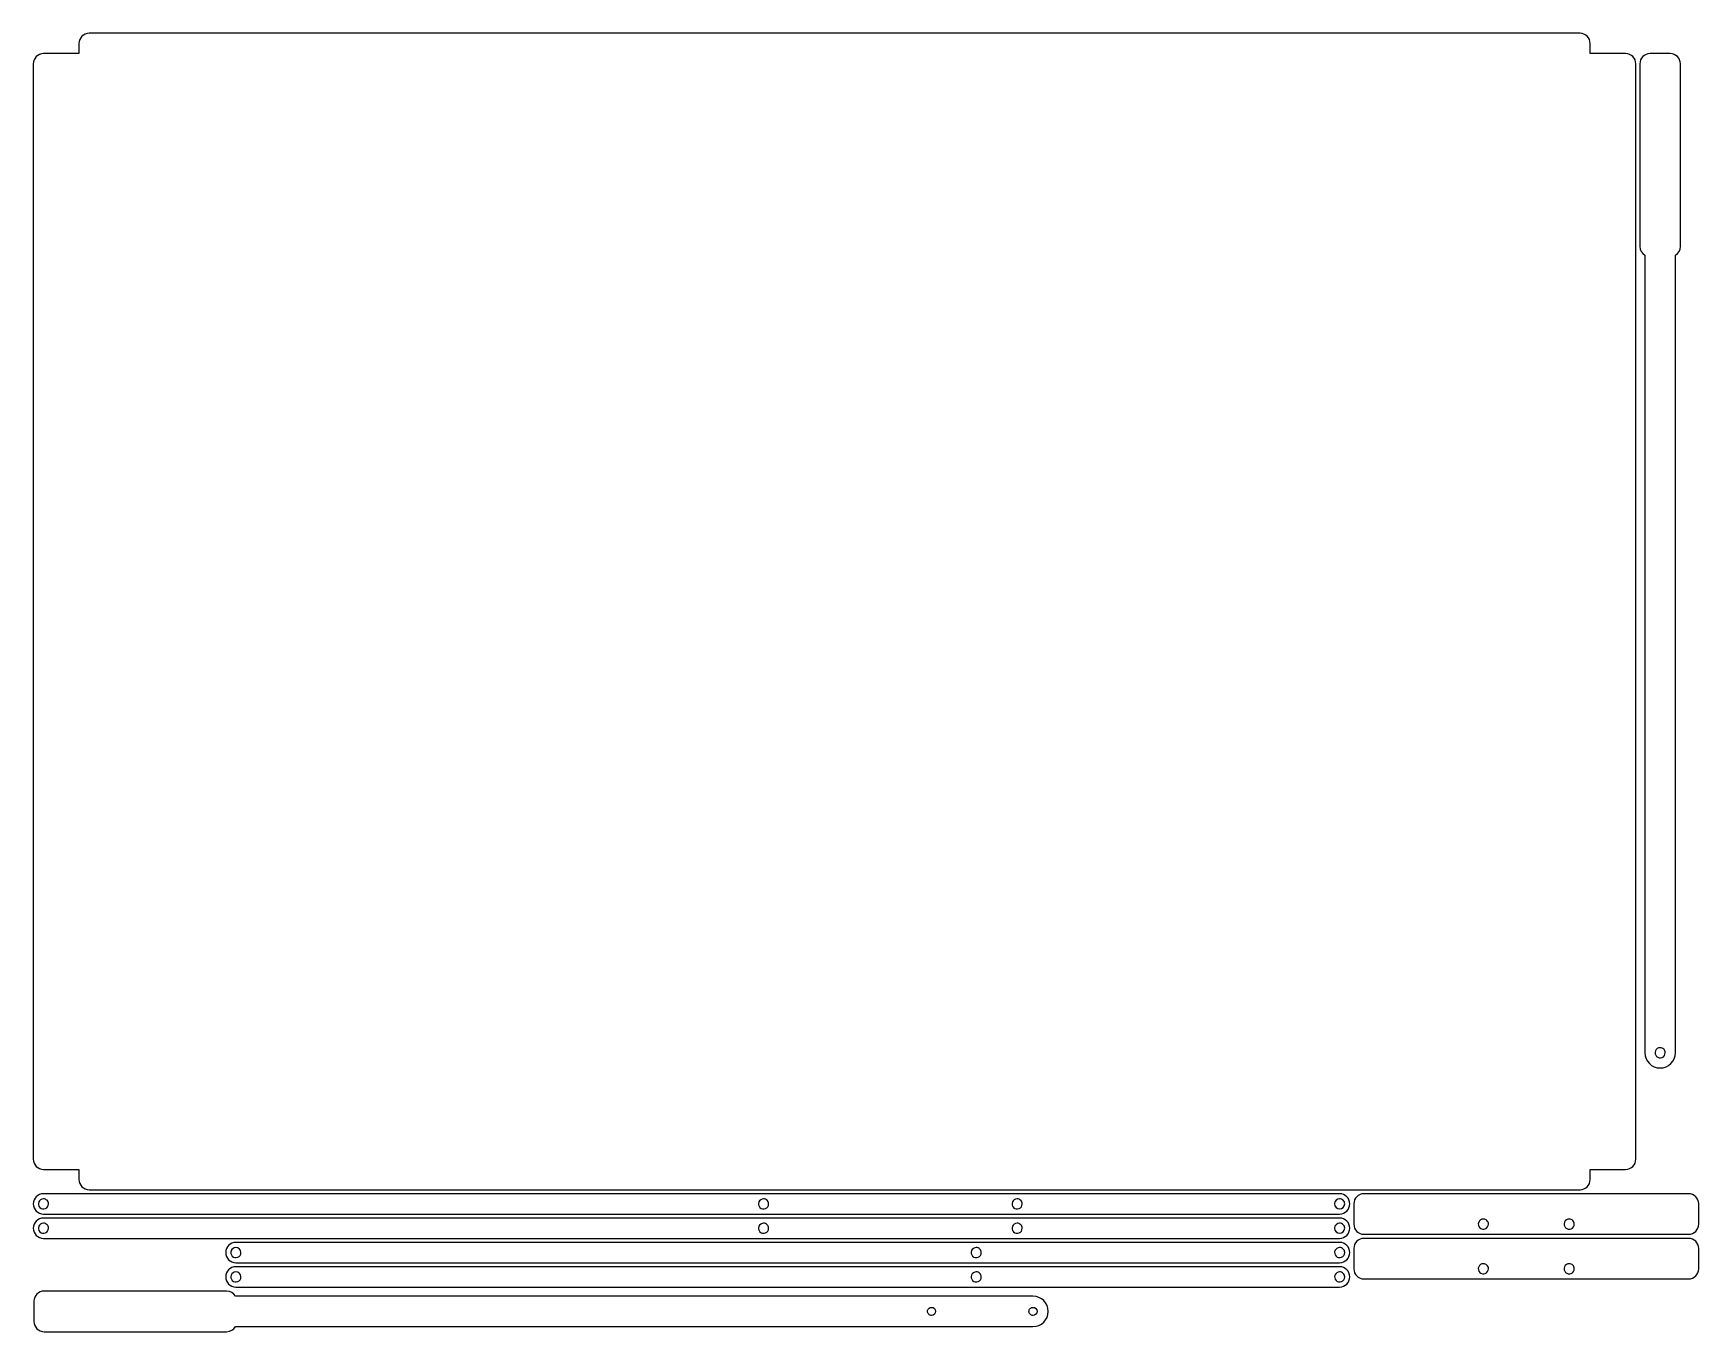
# Model space of a CAD drawing. Header units: millimetres. Extents: x 10 to 831, y 160 to 800.
import ezdxf

# ---------------------------------------------------------------- set-up
doc = ezdxf.new("R2010")
doc.units = ezdxf.units.MM
doc.layers.get('0').update_dxf_attribs({"linetype": 'CONTINUOUS'})

msp = doc.modelspace()

# ---------------------------------------------------------------- linework, layer by layer
at = {"color": 7}
for points in [[(772.500037, 800), (37.499845, 800)], [(32.500021, 794.999778), (32.500021, 789.982015), (14.999971, 789.982015)], [(794.999911, 789.982015), (777.500127, 789.982015), (777.500127, 794.999778)], [(816.999193, 789.982147), (806.999279, 789.982147)], [(10.000146, 784.981793), (10.000146, 245.000256)], [(800, 245.000256), (800, 784.981793)], [(801.999718, 784.981793), (801.999718, 694.982035)], [(821.999547, 694.982035), (821.999547, 784.981793)], [(804.500028, 690.671184), (804.500028, 297.48286)], [(819.499238, 297.48286), (819.499238, 690.671184)], [(14.999971, 240.000061), (32.500021, 240.000061), (32.500021, 234.999839)], [(777.500127, 234.999839), (777.500127, 240.000061), (794.999911, 240.000061)], [(37.499845, 229.999644), (772.500037, 229.999644)], [(654.000616, 227.99974), (15.000156, 227.99974)], [(661.00082, 222.999545), (661.00082, 212.999578)], [(826.000545, 227.99974), (666.000539, 227.99974)], [(831.000952, 212.999578), (831.000952, 222.999545)], [(15.000156, 217.999773), (654.000616, 217.999773)], [(654.000616, 215.999526), (15.000156, 215.999526)], [(15.000156, 205.999558), (654.000616, 205.999558)], [(666.000539, 207.999382), (826.000545, 207.999382)], [(826.000545, 205.999558), (666.000539, 205.999558)], [(654.000986, 203.999655), (109.834191, 203.999655)], [(661.00082, 200.999363), (661.00082, 190.999396)], [(831.000952, 190.999396), (831.000952, 200.999363)], [(109.834191, 193.999741), (654.000986, 193.999741)], [(654.000986, 191.99944), (109.834191, 191.99944)], [(109.834191, 181.999499), (654.000986, 181.999499)], [(666.000539, 185.9992), (826.000545, 185.9992)], [(10.320556, 174.999321), (10.320556, 164.999407)], [(105.320934, 179.999516), (15.32144, 179.999516)], [(502.820379, 177.499419), (109.631785, 177.499419)], [(15.32144, 159.999873), (105.320934, 159.999873)], [(109.631785, 162.499971), (502.820379, 162.499971)]]:
    msp.add_lwpolyline(points, dxfattribs=at)
for points in [[(811.999527, 299.98249)], [(15.000043, 225.481633)], [(370.000323, 225.481633)], [(495.000205, 225.481633)], [(654.000325, 225.481633)], [(15.000043, 213.481524)], [(370.000323, 213.481524)], [(495.000205, 213.481524)], [(654.000325, 213.481524)], [(724.851867, 215.500583)], [(767.185279, 215.500583)], [(109.834241, 201.481839)], [(474.834245, 201.481839)], [(654.000589, 201.481839)], [(109.834241, 189.481544)], [(474.834245, 189.481544)], [(654.000589, 189.481544)], [(724.851867, 193.500534)], [(767.185279, 193.500534)], [(454.819996, 169.999814)], [(504.820097, 169.999814)], [(510.320513, 169.999814)]]:
    msp.add_lwpolyline(points, close=True, dxfattribs=at)
for points in [[(37.499845, 800), (34.729926, 800), (32.500021, 797.769777), (32.500021, 794.999778)], [(777.500127, 794.999778), (777.500127, 797.769777), (775.269957, 800), (772.500037, 800)], [(14.999971, 789.982015), (12.230052, 789.982015), (10.000146, 787.751792), (10.000146, 784.981793)], [(800, 784.981793), (800, 787.751792), (797.76983, 789.982015), (794.999911, 789.982015)], [(806.999279, 789.982147), (804.229359, 789.982147), (801.999718, 787.751712), (801.999718, 784.981793)], [(821.999547, 784.981793), (821.999547, 787.751712), (819.769377, 789.982147), (816.999193, 789.982147)], [(801.999718, 694.982035), (801.999718, 693.128631), (803.009367, 691.534783), (804.500028, 690.671184)], [(819.499238, 690.671184), (820.989898, 691.534783), (821.999547, 693.128631), (821.999547, 694.982035)], [(804.500028, 297.48286), (804.500028, 293.327849), (807.844621, 289.982197), (811.999633, 289.982197)], [(809.689828, 298.439198), (809.302875, 297.505012), (809.516765, 296.429717), (810.23176, 295.714722)], [(811.999527, 299.98249), (810.988371, 299.98249), (810.07678, 299.373384), (809.689828, 298.439198)], [(810.23176, 295.714722), (810.946755, 294.999727), (812.022049, 294.785838), (812.956235, 295.17279)], [(813.767294, 299.250257), (813.298453, 299.719098), (812.662568, 299.98249), (811.999527, 299.98249)], [(811.999633, 289.982197), (816.154644, 289.982197), (819.499238, 293.327849), (819.499238, 297.48286)], [(812.956235, 295.17279), (813.890421, 295.559743), (814.499527, 296.471334), (814.499527, 297.482489)], [(814.499527, 297.482489), (814.499527, 298.145531), (814.236135, 298.781416), (813.767294, 299.250257)], [(10.000146, 245.000256), (10.000146, 242.230257), (12.230052, 240.000061), (14.999971, 240.000061)], [(794.999911, 240.000061), (797.76983, 240.000061), (800, 242.230257), (800, 245.000256)], [(32.500021, 234.999839), (32.500021, 232.22984), (34.729926, 229.999644), (37.499845, 229.999644)], [(772.500037, 229.999644), (775.269957, 229.999644), (777.500127, 232.22984), (777.500127, 234.999839)], [(15.000156, 227.99974), (12.230226, 227.99974), (10.000067, 225.770046), (10.000067, 222.999968)], [(10.000067, 222.999968), (10.000067, 220.22989), (12.230226, 217.999773), (15.000156, 217.999773)], [(12.690344, 223.938341), (12.303392, 223.004155), (12.517281, 221.928861), (13.232276, 221.213866)], [(15.000043, 225.481633), (13.988888, 225.481633), (13.077297, 224.872527), (12.690344, 223.938341)], [(16.767811, 224.7494), (16.29897, 225.218241), (15.663085, 225.481633), (15.000043, 225.481633)], [(15.956752, 220.671934), (16.890938, 221.058886), (17.500044, 221.970477), (17.500044, 222.981633)], [(17.500044, 222.981633), (17.500044, 223.644674), (17.236652, 224.280559), (16.767811, 224.7494)], [(367.690624, 223.938341), (367.303672, 223.004155), (367.517561, 221.928861), (368.232556, 221.213866)], [(370.000323, 225.481633), (368.989167, 225.481633), (368.077577, 224.872527), (367.690624, 223.938341)], [(371.76809, 224.7494), (371.299249, 225.218241), (370.663364, 225.481633), (370.000323, 225.481633)], [(370.957032, 220.671934), (371.891218, 221.058886), (372.500323, 221.970477), (372.500323, 222.981633)], [(372.500323, 222.981633), (372.500323, 223.644674), (372.236931, 224.280559), (371.76809, 224.7494)], [(492.690506, 223.938341), (492.303553, 223.004155), (492.517443, 221.928861), (493.232438, 221.213866)], [(495.000205, 225.481633), (493.989049, 225.481633), (493.077458, 224.872527), (492.690506, 223.938341)], [(496.767972, 224.7494), (496.299131, 225.218241), (495.663246, 225.481633), (495.000205, 225.481633)], [(495.956914, 220.671934), (496.8911, 221.058886), (497.500205, 221.970477), (497.500205, 222.981633)], [(497.500205, 222.981633), (497.500205, 223.644674), (497.236813, 224.280559), (496.767972, 224.7494)], [(654.000325, 225.481633), (652.619613, 225.481633), (651.500324, 224.362345), (651.500324, 222.981633)], [(651.500324, 222.981633), (651.500324, 221.600921), (652.619613, 220.481633), (654.000325, 220.481633)], [(655.768092, 224.7494), (655.299251, 225.218241), (654.663366, 225.481633), (654.000325, 225.481633)], [(654.000325, 220.481633), (655.381037, 220.481633), (656.500325, 221.600921), (656.500325, 222.981633)], [(659.000467, 222.999968), (659.000467, 225.770046), (656.770826, 227.99974), (654.000616, 227.99974)], [(654.000616, 217.999773), (656.770826, 217.999773), (659.000467, 220.22989), (659.000467, 222.999968)], [(656.500325, 222.981633), (656.500325, 223.644674), (656.236933, 224.280559), (655.768092, 224.7494)], [(666.000539, 227.99974), (663.230541, 227.99974), (661.00082, 225.769623), (661.00082, 222.999545)], [(831.000952, 222.999545), (831.000952, 225.769623), (828.77057, 227.99974), (826.000545, 227.99974)], [(15.000156, 215.999526), (12.230226, 215.999526), (10.000067, 213.769832), (10.000067, 210.999754)], [(15.000043, 213.481524), (13.988888, 213.481524), (13.077297, 212.872419), (12.690344, 211.938233)], [(13.232276, 221.213866), (13.947271, 220.498871), (15.022566, 220.284981), (15.956752, 220.671934)], [(16.767811, 212.749291), (16.29897, 213.218132), (15.663085, 213.481524), (15.000043, 213.481524)], [(370.000323, 213.481524), (368.989167, 213.481524), (368.077577, 212.872419), (367.690624, 211.938233)], [(368.232556, 221.213866), (368.947551, 220.498871), (370.022846, 220.284981), (370.957032, 220.671934)], [(371.76809, 212.749291), (371.299249, 213.218132), (370.663364, 213.481524), (370.000323, 213.481524)], [(495.000205, 213.481524), (493.989049, 213.481524), (493.077458, 212.872419), (492.690506, 211.938233)], [(493.232438, 221.213866), (493.947433, 220.498871), (495.022727, 220.284981), (495.956914, 220.671934)], [(496.767972, 212.749291), (496.299131, 213.218132), (495.663246, 213.481524), (495.000205, 213.481524)], [(654.000325, 213.481524), (652.619613, 213.481524), (651.500324, 212.362236), (651.500324, 210.981524)], [(655.768092, 212.749291), (655.299251, 213.218132), (654.663366, 213.481524), (654.000325, 213.481524)], [(659.000467, 210.999754), (659.000467, 213.769832), (656.770826, 215.999526), (654.000616, 215.999526)], [(722.542168, 213.957292), (722.155216, 213.023106), (722.369105, 211.947811), (723.0841, 211.232816)], [(724.851867, 215.500583), (723.840712, 215.500583), (722.929121, 214.891478), (722.542168, 213.957292)], [(726.619634, 214.76835), (726.150794, 215.237191), (725.514909, 215.500583), (724.851867, 215.500583)], [(727.351868, 213.000583), (727.351868, 213.663624), (727.088475, 214.299509), (726.619634, 214.76835)], [(764.87558, 213.957292), (764.488628, 213.023106), (764.702517, 211.947811), (765.417512, 211.232816)], [(767.185279, 215.500583), (766.174123, 215.500583), (765.262533, 214.891478), (764.87558, 213.957292)], [(768.953046, 214.76835), (768.484205, 215.237191), (767.84832, 215.500583), (767.185279, 215.500583)], [(769.685279, 213.000583), (769.685279, 213.663624), (769.421887, 214.299509), (768.953046, 214.76835)], [(10.000067, 210.999754), (10.000067, 208.229676), (12.230226, 205.999558), (15.000156, 205.999558)], [(12.690344, 211.938233), (12.303392, 211.004046), (12.517281, 209.928752), (13.232276, 209.213757)], [(13.232276, 209.213757), (13.947271, 208.498762), (15.022566, 208.284872), (15.956752, 208.671825)], [(15.956752, 208.671825), (16.890938, 209.058777), (17.500044, 209.970368), (17.500044, 210.981524)], [(17.500044, 210.981524), (17.500044, 211.644565), (17.236652, 212.28045), (16.767811, 212.749291)], [(367.690624, 211.938233), (367.303672, 211.004046), (367.517561, 209.928752), (368.232556, 209.213757)], [(368.232556, 209.213757), (368.947551, 208.498762), (370.022846, 208.284872), (370.957032, 208.671825)], [(370.957032, 208.671825), (371.891218, 209.058777), (372.500323, 209.970368), (372.500323, 210.981524)], [(372.500323, 210.981524), (372.500323, 211.644565), (372.236931, 212.28045), (371.76809, 212.749291)], [(492.690506, 211.938233), (492.303553, 211.004046), (492.517443, 209.928752), (493.232438, 209.213757)], [(493.232438, 209.213757), (493.947433, 208.498762), (495.022727, 208.284872), (495.956914, 208.671825)], [(495.956914, 208.671825), (496.8911, 209.058777), (497.500205, 209.970368), (497.500205, 210.981524)], [(497.500205, 210.981524), (497.500205, 211.644565), (497.236813, 212.28045), (496.767972, 212.749291)], [(651.500324, 210.981524), (651.500324, 209.600812), (652.619613, 208.481524), (654.000325, 208.481524)], [(654.000325, 208.481524), (655.381037, 208.481524), (656.500325, 209.600812), (656.500325, 210.981524)], [(654.000616, 205.999558), (656.770826, 205.999558), (659.000467, 208.229676), (659.000467, 210.999754)], [(656.500325, 210.981524), (656.500325, 211.644565), (656.236933, 212.28045), (655.768092, 212.749291)], [(661.00082, 212.999578), (661.00082, 210.2295), (663.230541, 207.999382), (666.000539, 207.999382)], [(666.000539, 205.999558), (663.230541, 205.999558), (661.00082, 203.769441), (661.00082, 200.999363)], [(723.0841, 211.232816), (723.799095, 210.517821), (724.87439, 210.303932), (725.808576, 210.690884)], [(725.808576, 210.690884), (726.742762, 211.077837), (727.351868, 211.989427), (727.351868, 213.000583)], [(765.417512, 211.232816), (766.132507, 210.517821), (767.207802, 210.303932), (768.141988, 210.690884)], [(768.141988, 210.690884), (769.076174, 211.077837), (769.685279, 211.989427), (769.685279, 213.000583)], [(826.000545, 207.999382), (828.77057, 207.999382), (831.000952, 210.2295), (831.000952, 212.999578)], [(831.000952, 200.999363), (831.000952, 203.769441), (828.77057, 205.999558), (826.000545, 205.999558)], [(109.834191, 203.999655), (107.064271, 203.999655), (104.833837, 201.769935), (104.833837, 198.999909)], [(104.833837, 198.999909), (104.833837, 196.229911), (107.064271, 193.999741), (109.834191, 193.999741)], [(107.524542, 199.938547), (107.13759, 199.004361), (107.351479, 197.929066), (108.066474, 197.214071)], [(109.834241, 201.481839), (108.823085, 201.481839), (107.911495, 200.872733), (107.524542, 199.938547)], [(108.066474, 197.214071), (108.781469, 196.499076), (109.856764, 196.285187), (110.79095, 196.672139)], [(112.334241, 198.981838), (112.334241, 200.36255), (111.214953, 201.481839), (109.834241, 201.481839)], [(110.79095, 196.672139), (111.725136, 197.059092), (112.334241, 197.970683), (112.334241, 198.981838)], [(472.524546, 199.938547), (472.137593, 199.004361), (472.351482, 197.929066), (473.066477, 197.214071)], [(474.834245, 201.481839), (473.823089, 201.481839), (472.911498, 200.872733), (472.524546, 199.938547)], [(473.066477, 197.214071), (473.781473, 196.499076), (474.856767, 196.285187), (475.790953, 196.672139)], [(476.602012, 200.749605), (476.133171, 201.218446), (475.497286, 201.481839), (474.834245, 201.481839)], [(475.790953, 196.672139), (476.725139, 197.059092), (477.334245, 197.970683), (477.334245, 198.981838)], [(477.334245, 198.981838), (477.334245, 199.64488), (477.070853, 200.280764), (476.602012, 200.749605)], [(651.69089, 199.938547), (651.303938, 199.004361), (651.517827, 197.929066), (652.232822, 197.214071)], [(654.000589, 201.481839), (652.989433, 201.481839), (652.077843, 200.872733), (651.69089, 199.938547)], [(652.232822, 197.214071), (652.947817, 196.499076), (654.023112, 196.285187), (654.957298, 196.672139)], [(655.768356, 200.749605), (655.299515, 201.218446), (654.66363, 201.481839), (654.000589, 201.481839)], [(659.000811, 198.999909), (659.000811, 201.769935), (656.77117, 203.999655), (654.000986, 203.999655)], [(654.000986, 193.999741), (656.77117, 193.999741), (659.000811, 196.229911), (659.000811, 198.999909)], [(654.957298, 196.672139), (655.891484, 197.059092), (656.500589, 197.970683), (656.500589, 198.981838)], [(656.500589, 198.981838), (656.500589, 199.64488), (656.237197, 200.280764), (655.768356, 200.749605)], [(109.834191, 191.99944), (107.064271, 191.99944), (104.833837, 189.769693), (104.833837, 186.999668)], [(109.834241, 189.481544), (108.823085, 189.481544), (107.911495, 188.872439), (107.524542, 187.938253)], [(112.334241, 186.981544), (112.334241, 188.362256), (111.214953, 189.481544), (109.834241, 189.481544)], [(474.834245, 189.481544), (473.823089, 189.481544), (472.911498, 188.872439), (472.524546, 187.938253)], [(476.602012, 188.749311), (476.133171, 189.218152), (475.497286, 189.481544), (474.834245, 189.481544)], [(654.000589, 189.481544), (652.989433, 189.481544), (652.077843, 188.872439), (651.69089, 187.938253)], [(655.768356, 188.749311), (655.299515, 189.218152), (654.66363, 189.481544), (654.000589, 189.481544)], [(659.000811, 186.999668), (659.000811, 189.769693), (656.77117, 191.99944), (654.000986, 191.99944)], [(661.00082, 190.999396), (661.00082, 188.229318), (663.230541, 185.9992), (666.000539, 185.9992)], [(722.542168, 191.957242), (722.155216, 191.023056), (722.369105, 189.947761), (723.0841, 189.232766)], [(724.851867, 193.500534), (723.840712, 193.500534), (722.929121, 192.891428), (722.542168, 191.957242)], [(723.0841, 189.232766), (723.799095, 188.517771), (724.87439, 188.303882), (725.808576, 188.690835)], [(726.619634, 192.768301), (726.150794, 193.237142), (725.514909, 193.500534), (724.851867, 193.500534)], [(725.808576, 188.690835), (726.742762, 189.077787), (727.351868, 189.989378), (727.351868, 191.000533)], [(727.351868, 191.000533), (727.351868, 191.663575), (727.088475, 192.29946), (726.619634, 192.768301)], [(764.87558, 191.957242), (764.488628, 191.023056), (764.702517, 189.947761), (765.417512, 189.232766)], [(767.185279, 193.500534), (766.174123, 193.500534), (765.262533, 192.891428), (764.87558, 191.957242)], [(765.417512, 189.232766), (766.132507, 188.517771), (767.207802, 188.303882), (768.141988, 188.690835)], [(768.953046, 192.768301), (768.484205, 193.237142), (767.84832, 193.500534), (767.185279, 193.500534)], [(768.141988, 188.690835), (769.076174, 189.077787), (769.685279, 189.989378), (769.685279, 191.000533)], [(769.685279, 191.000533), (769.685279, 191.663575), (769.421887, 192.29946), (768.953046, 192.768301)], [(826.000545, 185.9992), (828.77057, 185.9992), (831.000952, 188.229318), (831.000952, 190.999396)], [(104.833837, 186.999668), (104.833837, 184.229669), (107.064271, 181.999499), (109.834191, 181.999499)], [(107.524542, 187.938253), (107.13759, 187.004067), (107.351479, 185.928772), (108.066474, 185.213777)], [(108.066474, 185.213777), (108.781469, 184.498782), (109.856764, 184.284893), (110.79095, 184.671845)], [(110.79095, 184.671845), (111.725136, 185.058798), (112.334241, 185.970389), (112.334241, 186.981544)], [(472.524546, 187.938253), (472.137593, 187.004067), (472.351482, 185.928772), (473.066477, 185.213777)], [(473.066477, 185.213777), (473.781473, 184.498782), (474.856767, 184.284893), (475.790953, 184.671845)], [(475.790953, 184.671845), (476.725139, 185.058798), (477.334245, 185.970389), (477.334245, 186.981544)], [(477.334245, 186.981544), (477.334245, 187.644586), (477.070853, 188.28047), (476.602012, 188.749311)], [(651.69089, 187.938253), (651.303938, 187.004067), (651.517827, 185.928772), (652.232822, 185.213777)], [(652.232822, 185.213777), (652.947817, 184.498782), (654.023112, 184.284893), (654.957298, 184.671845)], [(654.000986, 181.999499), (656.77117, 181.999499), (659.000811, 184.229669), (659.000811, 186.999668)], [(654.957298, 184.671845), (655.891484, 185.058798), (656.500589, 185.970389), (656.500589, 186.981544)], [(656.500589, 186.981544), (656.500589, 187.644586), (656.237197, 188.28047), (655.768356, 188.749311)], [(15.32144, 179.999516), (12.551256, 179.999516), (10.320556, 177.769135), (10.320556, 174.999321)], [(109.631785, 177.499419), (108.768186, 178.989947), (107.174338, 179.999516), (105.320934, 179.999516)], [(510.320513, 169.999814), (510.320513, 174.154614), (506.97539, 177.499419), (502.820379, 177.499419)], [(10.320556, 164.999407), (10.320556, 162.22917), (12.551256, 159.999873), (15.32144, 159.999873)], [(450.819766, 169.999814), (450.8197, 170.530378), (451.030455, 171.039227), (451.405646, 171.414368)], [(451.405721, 168.585396), (451.030536, 168.960491), (450.819756, 169.469286), (450.819766, 169.999814)], [(451.405646, 171.414368), (451.780836, 171.789509), (452.289713, 172.000197), (452.820278, 172.000061)], [(452.820278, 167.999778), (452.28975, 167.999642), (451.780905, 168.210301), (451.405721, 168.585396)], [(452.820278, 172.000061), (453.924834, 171.999906), (454.820133, 171.10437), (454.819996, 169.999814)], [(454.819996, 169.999814), (454.820016, 168.89534), (453.924751, 167.999934), (452.820278, 167.999778)], [(500.819867, 169.999814), (500.819801, 170.530378), (501.030556, 171.039227), (501.405747, 171.414368)], [(501.405821, 168.585396), (501.030637, 168.960491), (500.819857, 169.469286), (500.819867, 169.999814)], [(501.405747, 171.414368), (501.780937, 171.789509), (502.289814, 172.000197), (502.820379, 172.000061)], [(502.820379, 167.999778), (502.289851, 167.999642), (501.781006, 168.210301), (501.405821, 168.585396)], [(502.820379, 172.000061), (503.924935, 171.999906), (504.820234, 171.10437), (504.820097, 169.999814)], [(502.820379, 162.499971), (506.97539, 162.499971), (510.320513, 165.844564), (510.320513, 169.999814)], [(504.820097, 169.999814), (504.820117, 168.89534), (503.924852, 167.999934), (502.820379, 167.999778)], [(105.320934, 159.999873), (107.174338, 159.999873), (108.768186, 161.00968), (109.631785, 162.499971)]]:
    msp.add_open_spline(points, degree=3, dxfattribs=at)

doc.saveas('drawing.dxf')
